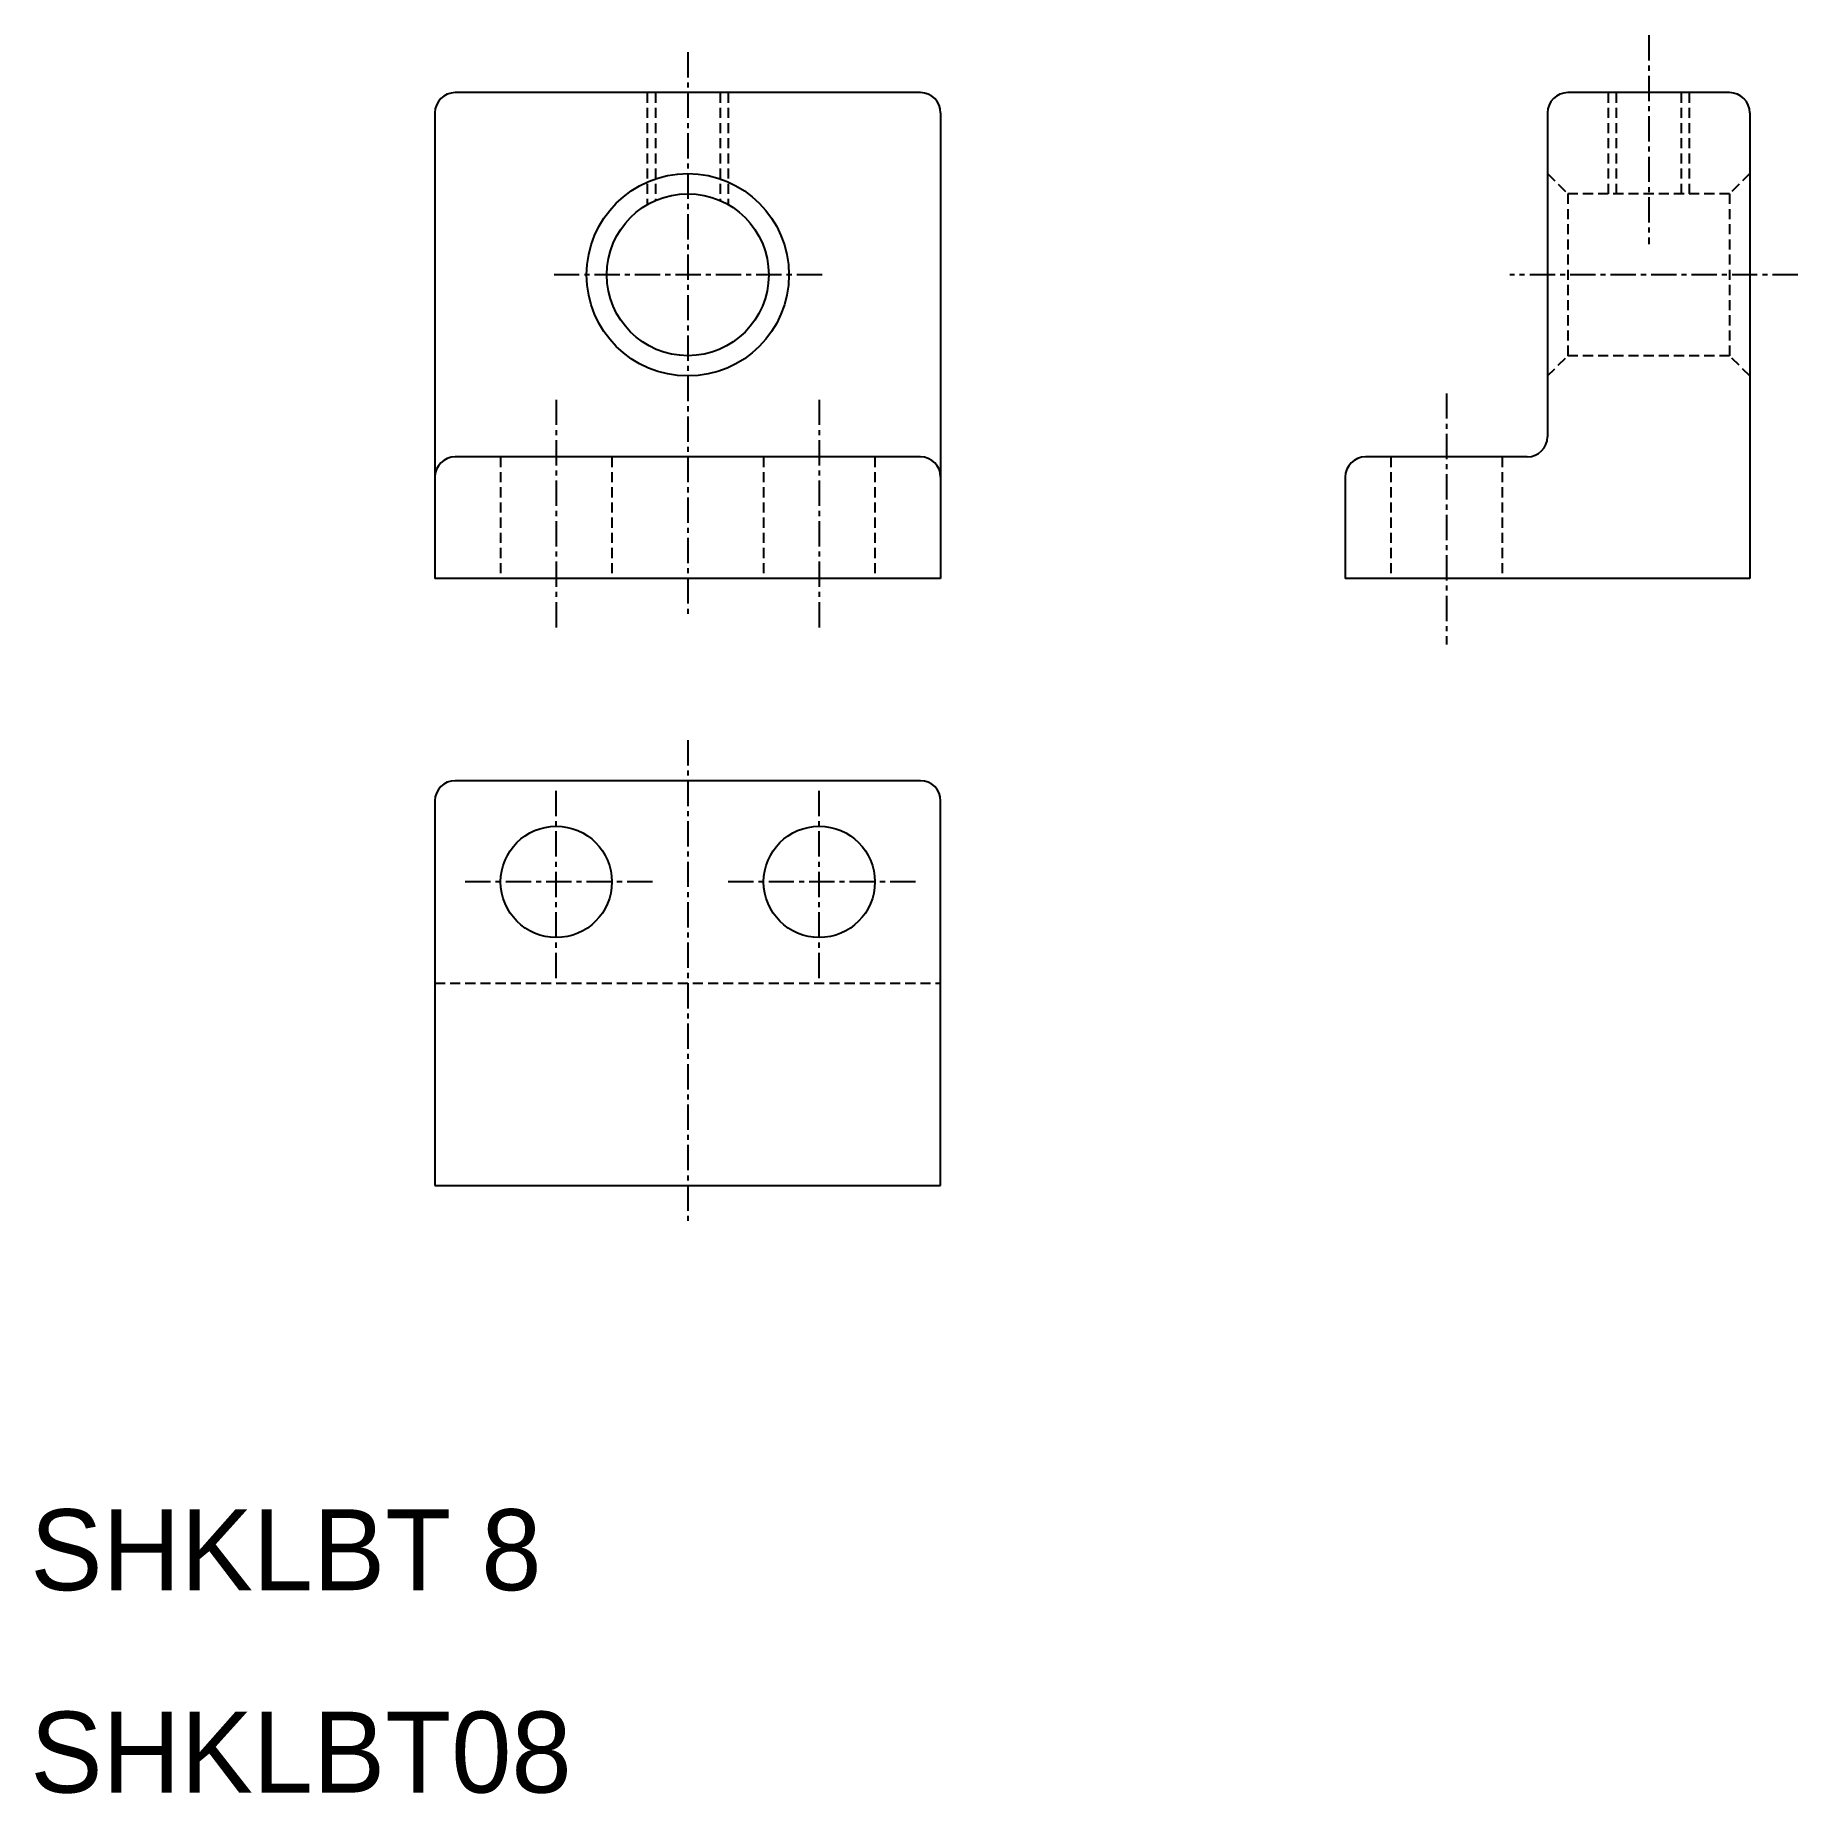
# Model space of a CAD drawing. Extents: x 10.2 to 97.4, y 9.9 to 96.8.
import ezdxf

# ---------------------------------------------------------------- set-up
doc = ezdxf.new("R2010")
doc.units = 0
doc.linetypes.add('CENTER', pattern=[2, 1.25, -0.25, 0.25, -0.25])
doc.linetypes.add('DASHED', pattern=[0.75, 0.5, -0.25])
doc.layers.get('0').update_dxf_attribs({"linetype": 'CONTINUOUS'})
doc.layers.add('CENTER', color=1, linetype='CENTER')

msp = doc.modelspace()

# ---------------------------------------------------------------- linework, layer by layer
at = {"color": 7, "linetype": 'CONTINUOUS'}
for p, q in [((54, 94), (31, 94)), ((94, 94), (86, 94)), ((30, 93), (30, 70)), ((55, 93), (55, 70)), ((85, 93), (85, 77)), ((95, 93), (95, 70)), ((54, 76), (31, 76)), ((84, 76), (76, 76)), ((75, 75), (75, 70)), ((55, 70), (30, 70)), ((42.5, 70), (42.5, 70)), ((95, 70), (75, 70)), ((54, 60), (31, 60)), ((30, 59), (30, 40)), ((55, 40), (55, 59)), ((30, 40), (55, 40))]:
    msp.add_line(p, q, dxfattribs=at)
at = {"color": 3, "linetype": 'DASHED'}
for p, q in [((40.5, 94), (40.5, 88.464)), ((40.9, 94), (40.9, 88.666)), ((44.1, 94), (44.1, 88.666)), ((44.5, 94), (44.5, 88.464)), ((88, 94), (88, 89)), ((88.4, 94), (88.4, 89)), ((91.6, 94), (91.6, 89)), ((92, 94), (92, 89)), ((85, 90), (86, 89)), ((95, 90), (94, 89)), ((86, 89), (86, 81)), ((94, 89), (86, 89)), ((94, 89), (94, 81)), ((85, 80), (86, 81)), ((94, 81), (86, 81)), ((95, 80), (94, 81)), ((33.25, 76), (33.25, 70)), ((38.75, 76), (38.75, 70)), ((46.25, 76), (46.25, 70)), ((51.75, 76), (51.75, 70)), ((77.25, 76), (77.25, 70)), ((82.75, 76), (82.75, 70)), ((30, 50), (55, 50))]:
    msp.add_line(p, q, dxfattribs=at)
at = {"color": 7, "linetype": 'CONTINUOUS'}
for centre, radius in [((42.5, 85), 5), ((42.5, 85), 4), ((36, 55), 2.75), ((49, 55), 2.75)]:
    msp.add_circle(centre, radius, dxfattribs=at)
for centre, start, end in [((31, 93), 90, 180), ((54, 93), 0, 90), ((86, 93), 90, 180), ((94, 93), 0, 90), ((84, 77), 270, 360), ((31, 75), 90, 180), ((54, 75), 0, 90), ((76, 75), 90, 180), ((31, 59), 90, 180), ((54, 59), 0, 90)]:
    msp.add_arc(centre, 1, start, end, dxfattribs=at)
at = {"layer": 'CENTER', "color": 1, "linetype": 'CENTER'}
for p, q in [((90, 96.836), (90, 86.514)), ((42.5, 96), (42.5, 68)), ((49.138, 85), (35.81, 85)), ((97.37, 85), (83.145, 85)), ((36, 78.829), (36, 67.492)), ((49, 78.829), (49, 67.492)), ((80, 79.142), (80, 66.726)), ((42.5, 62), (42.5, 38)), ((36, 50.25), (36, 59.75)), ((49, 50.25), (49, 59.75)), ((40.75, 55), (31.25, 55)), ((53.75, 55), (44.25, 55))]:
    msp.add_line(p, q, dxfattribs=at)

# ---------------------------------------------------------------- texts
at = {"color": 7, "linetype": 'CONTINUOUS'}
for s, p in [('SHKLBT 8', (10, 20)), ('SHKLBT08', (10, 10))]:
    msp.add_text(s, height=4, dxfattribs=at).set_placement(p)

doc.saveas('drawing.dxf')
